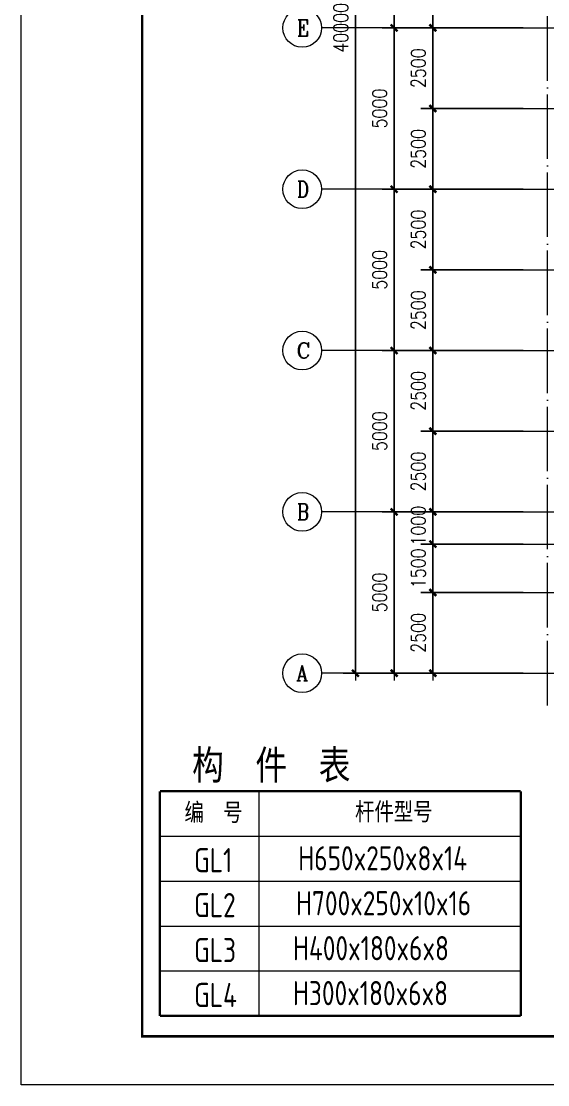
# Model space of a CAD drawing. Header units: millimetres. Extents: x 19781 to 898973, y -947928 to -267362.
# Drawn here: x 431826 to 448142, y -383529 to -350569 of the extents above; entities that cross this region are included whole.
import ezdxf

# ---------------------------------------------------------------- set-up
doc = ezdxf.new("R2010")
doc.units = ezdxf.units.MM
doc.header["$LTSCALE"] = 100
doc.linetypes.add('DOTE', pattern=[2.42, 2, -0.2, 0.02, -0.2])
doc.layers.get('0').update_dxf_attribs({"lineweight": 18})
for name, color, linetype, lineweight in [('AXIS', 3, 'Continuous', 18), ('AXIS_TEXT', 7, 'Continuous', 18), ('BORDER', 7, 'Continuous', 18), ('DOTE', 1, 'DOTE', 18), ('PUB_TEXT', 7, 'Continuous', 18)]:
    doc.layers.add(name, color=color, linetype=linetype, lineweight=lineweight)
doc.styles.add('-宋体', font='')
doc.styles.add('_TCH_AXIS', font='complex.shx', dxfattribs={"bigfont": 'gbcbig.shx'})
doc.styles.add('COMPLEX', font='complex.shx', dxfattribs={"bigfont": 'gbcbig.shx'})
doc.styles.add('dim_font', font='simplex.shx', dxfattribs={"width": 0.8, "bigfont": 'gbcbig.shx'})
doc.styles.add('TSSD_REIN', font='tssdeng.shx', dxfattribs={"width": 0.7, "bigfont": 'hztxt.shx'})
doc.styles.get('-宋体').set_extended_font_data('宋体')
doc.dimstyles.new('DIMN150', dxfattribs={"dimscale": 1.5, "dimtxt": 300, "dimasz": 1, "dimexe": 250, "dimexo": 300, "dimgap": 150, "dimtad": 1, "dimdec": 0, "dimzin": 0, "dimdsep": 46, "dimtxsty": 'dim_font', "dimblk": '_CAXARROW', "dimcen": 0.09, "dimdle": 2, "dimclrt": 7, "dimadec": 0, "dimazin": 0, "dimtfac": 1, "dimtdec": 0, "dimtix": 1, "dimtmove": 2, "dimatfit": 3, "dimfxl": 1, "dimtolj": 1, "dimtzin": 0, "dimarcsym": 0})

# ---------------------------------------------------------------- blocks, each defined once
blk = doc.blocks.new('_AXISO')
blk.add_circle((0, 0), 0.5)
at = {"layer": 'AXIS_TEXT', "style": 'COMPLEX', "width": 1.04167}
blk.add_attdef('A', (-0.25, -0.28), '', height=0.56, dxfattribs=at)
blk = doc.blocks.new('_DIMX')
blk.add_line((-150, 0), (150, 0))
blk.add_lwpolyline([(-70, -70, 50, 50, 0), (70, 70, 50, 50, 0)], format="xyseb")
blk = doc.blocks.new('*X133')
at = {"layer": 'AXIS', "color": 0, "lineweight": -2, "transparency": 16777216}
for p, q in [((446382, -330774), (441807, -330774)), ((442182, -370772), (442182, -330775)), ((446382, -370774), (441807, -370774))]:
    blk.add_line(p, q, dxfattribs=at)
at = {"layer": 'AXIS', "color": 0, "lineweight": -2, "transparency": 16777216, "xscale": 1.5, "yscale": 1.5, "zscale": 1.5}
for p, rotation in [((442182, -330774), 90), ((442182, -370774), 270)]:
    blk.add_blockref('_DIMX', p, dxfattribs=dict(at, rotation=rotation))
at = {"layer": 'AXIS', "color": 7, "transparency": 16777216, "insert": (441732, -350774), "char_height": 450, "width": 4834.29, "attachment_point": 5, "rotation": 90, "style": 'dim_font'}
blk.add_mtext('40000', dxfattribs=at)
blk = doc.blocks.new('_CAXARROW')
blk.add_hatch(color=0).paths.add_polyline_path([(0, 0), (-1, 0.125), (-1, -0.125)], flags=0)
blk = doc.blocks.new('*X137')
at = {"layer": 'AXIS', "color": 0, "lineweight": -2, "transparency": 16777216}
for p, q in [((446682, -345774), (443007, -345774)), ((443382, -350772), (443382, -345775)), ((446682, -350774), (443007, -350774))]:
    blk.add_line(p, q, dxfattribs=at)
at = {"layer": 'AXIS', "color": 0, "lineweight": -2, "transparency": 16777216, "xscale": 1.5, "yscale": 1.5, "zscale": 1.5}
for p, rotation in [((443382, -345774), 90), ((443382, -350774), 270)]:
    blk.add_blockref('_DIMX', p, dxfattribs=dict(at, rotation=rotation))
at = {"layer": 'AXIS', "color": 7, "transparency": 16777216, "insert": (442932, -348274), "char_height": 450, "width": 3805.71, "attachment_point": 5, "rotation": 90, "style": 'dim_font'}
blk.add_mtext('5000', dxfattribs=at)
blk = doc.blocks.new('*X138')
at = {"layer": 'AXIS', "color": 0, "lineweight": -2, "transparency": 16777216}
for p, q in [((446682, -350774), (443007, -350774)), ((443382, -355772), (443382, -350775)), ((446682, -355774), (443007, -355774))]:
    blk.add_line(p, q, dxfattribs=at)
at = {"layer": 'AXIS', "color": 0, "lineweight": -2, "transparency": 16777216, "xscale": 1.5, "yscale": 1.5, "zscale": 1.5}
for p, rotation in [((443382, -350774), 90), ((443382, -355774), 270)]:
    blk.add_blockref('_DIMX', p, dxfattribs=dict(at, rotation=rotation))
at = {"layer": 'AXIS', "color": 7, "transparency": 16777216, "insert": (442932, -353274), "char_height": 450, "width": 3805.71, "attachment_point": 5, "rotation": 90, "style": 'dim_font'}
blk.add_mtext('5000', dxfattribs=at)
blk = doc.blocks.new('*X139')
at = {"layer": 'AXIS', "color": 0, "lineweight": -2, "transparency": 16777216}
for p, q in [((446682, -355774), (443007, -355774)), ((443382, -360772), (443382, -355775)), ((446682, -360774), (443007, -360774))]:
    blk.add_line(p, q, dxfattribs=at)
at = {"layer": 'AXIS', "color": 0, "lineweight": -2, "transparency": 16777216, "xscale": 1.5, "yscale": 1.5, "zscale": 1.5}
for p, rotation in [((443382, -355774), 90), ((443382, -360774), 270)]:
    blk.add_blockref('_DIMX', p, dxfattribs=dict(at, rotation=rotation))
at = {"layer": 'AXIS', "color": 7, "transparency": 16777216, "insert": (442932, -358274), "char_height": 450, "width": 3805.71, "attachment_point": 5, "rotation": 90, "style": 'dim_font'}
blk.add_mtext('5000', dxfattribs=at)
blk = doc.blocks.new('*X140')
at = {"layer": 'AXIS', "color": 0, "lineweight": -2, "transparency": 16777216}
for p, q in [((446682, -360774), (443007, -360774)), ((443382, -365772), (443382, -360775)), ((446682, -365774), (443007, -365774))]:
    blk.add_line(p, q, dxfattribs=at)
at = {"layer": 'AXIS', "color": 0, "lineweight": -2, "transparency": 16777216, "xscale": 1.5, "yscale": 1.5, "zscale": 1.5}
for p, rotation in [((443382, -360774), 90), ((443382, -365774), 270)]:
    blk.add_blockref('_DIMX', p, dxfattribs=dict(at, rotation=rotation))
at = {"layer": 'AXIS', "color": 7, "transparency": 16777216, "insert": (442932, -363274), "char_height": 450, "width": 3805.71, "attachment_point": 5, "rotation": 90, "style": 'dim_font'}
blk.add_mtext('5000', dxfattribs=at)
blk = doc.blocks.new('*X141')
at = {"layer": 'AXIS', "color": 0, "lineweight": -2, "transparency": 16777216}
for p, q in [((446682, -365774), (443007, -365774)), ((443382, -370772), (443382, -365775)), ((446682, -370774), (443007, -370774))]:
    blk.add_line(p, q, dxfattribs=at)
at = {"layer": 'AXIS', "color": 0, "lineweight": -2, "transparency": 16777216, "xscale": 1.5, "yscale": 1.5, "zscale": 1.5}
for p, rotation in [((443382, -365774), 90), ((443382, -370774), 270)]:
    blk.add_blockref('_DIMX', p, dxfattribs=dict(at, rotation=rotation))
at = {"layer": 'AXIS', "color": 7, "transparency": 16777216, "insert": (442932, -368274), "char_height": 450, "width": 3805.71, "attachment_point": 5, "rotation": 90, "style": 'dim_font'}
blk.add_mtext('5000', dxfattribs=at)
blk = doc.blocks.new('*X170')
at = {"layer": 'AXIS', "color": 0, "lineweight": -2, "transparency": 16777216}
for p, q in [((447382, -365774), (444207, -365774)), ((444582, -366772), (444582, -365775)), ((447382, -366774), (444207, -366774))]:
    blk.add_line(p, q, dxfattribs=at)
at = {"layer": 'AXIS', "color": 0, "lineweight": -2, "transparency": 16777216, "xscale": 1.5, "yscale": 1.5, "zscale": 1.5}
for p, rotation in [((444582, -365774), 90), ((444582, -366774), 270)]:
    blk.add_blockref('_DIMX', p, dxfattribs=dict(at, rotation=rotation))
at = {"layer": 'AXIS', "color": 7, "transparency": 16777216, "insert": (444132, -366203), "char_height": 450, "width": 3651.43, "attachment_point": 5, "rotation": 90, "style": 'dim_font'}
blk.add_mtext('1000', dxfattribs=at)
blk = doc.blocks.new('*X171')
at = {"layer": 'AXIS', "color": 0, "lineweight": -2, "transparency": 16777216}
for p, q in [((447382, -368274), (444207, -368274)), ((444582, -370772), (444582, -368275)), ((447382, -370774), (444207, -370774))]:
    blk.add_line(p, q, dxfattribs=at)
at = {"layer": 'AXIS', "color": 0, "lineweight": -2, "transparency": 16777216, "xscale": 1.5, "yscale": 1.5, "zscale": 1.5}
for p, rotation in [((444582, -368274), 90), ((444582, -370774), 270)]:
    blk.add_blockref('_DIMX', p, dxfattribs=dict(at, rotation=rotation))
at = {"layer": 'AXIS', "color": 7, "transparency": 16777216, "insert": (444132, -369524), "char_height": 450, "width": 3805.71, "attachment_point": 5, "rotation": 90, "style": 'dim_font'}
blk.add_mtext('2500', dxfattribs=at)
blk = doc.blocks.new('*X172')
at = {"layer": 'AXIS', "color": 0, "lineweight": -2, "transparency": 16777216}
for p, q in [((447382, -360774), (444207, -360774)), ((444582, -363272), (444582, -360775)), ((447382, -363274), (444207, -363274))]:
    blk.add_line(p, q, dxfattribs=at)
at = {"layer": 'AXIS', "color": 0, "lineweight": -2, "transparency": 16777216, "xscale": 1.5, "yscale": 1.5, "zscale": 1.5}
for p, rotation in [((444582, -360774), 90), ((444582, -363274), 270)]:
    blk.add_blockref('_DIMX', p, dxfattribs=dict(at, rotation=rotation))
at = {"layer": 'AXIS', "color": 7, "transparency": 16777216, "insert": (444132, -362024), "char_height": 450, "width": 3805.71, "attachment_point": 5, "rotation": 90, "style": 'dim_font'}
blk.add_mtext('2500', dxfattribs=at)
blk = doc.blocks.new('*X173')
at = {"layer": 'AXIS', "color": 0, "lineweight": -2, "transparency": 16777216}
for p, q in [((447382, -363274), (444207, -363274)), ((444582, -365772), (444582, -363275)), ((447382, -365774), (444207, -365774))]:
    blk.add_line(p, q, dxfattribs=at)
at = {"layer": 'AXIS', "color": 0, "lineweight": -2, "transparency": 16777216, "xscale": 1.5, "yscale": 1.5, "zscale": 1.5}
for p, rotation in [((444582, -363274), 90), ((444582, -365774), 270)]:
    blk.add_blockref('_DIMX', p, dxfattribs=dict(at, rotation=rotation))
at = {"layer": 'AXIS', "color": 7, "transparency": 16777216, "insert": (444132, -364524), "char_height": 450, "width": 3805.71, "attachment_point": 5, "rotation": 90, "style": 'dim_font'}
blk.add_mtext('2500', dxfattribs=at)
blk = doc.blocks.new('*X174')
at = {"layer": 'AXIS', "color": 0, "lineweight": -2, "transparency": 16777216}
for p, q in [((447382, -355774), (444207, -355774)), ((444582, -358272), (444582, -355775)), ((447382, -358274), (444207, -358274))]:
    blk.add_line(p, q, dxfattribs=at)
at = {"layer": 'AXIS', "color": 0, "lineweight": -2, "transparency": 16777216, "xscale": 1.5, "yscale": 1.5, "zscale": 1.5}
for p, rotation in [((444582, -355774), 90), ((444582, -358274), 270)]:
    blk.add_blockref('_DIMX', p, dxfattribs=dict(at, rotation=rotation))
at = {"layer": 'AXIS', "color": 7, "transparency": 16777216, "insert": (444132, -357024), "char_height": 450, "width": 3805.71, "attachment_point": 5, "rotation": 90, "style": 'dim_font'}
blk.add_mtext('2500', dxfattribs=at)
blk = doc.blocks.new('*X175')
at = {"layer": 'AXIS', "color": 0, "lineweight": -2, "transparency": 16777216}
for p, q in [((447382, -358274), (444207, -358274)), ((444582, -360772), (444582, -358275)), ((447382, -360774), (444207, -360774))]:
    blk.add_line(p, q, dxfattribs=at)
at = {"layer": 'AXIS', "color": 0, "lineweight": -2, "transparency": 16777216, "xscale": 1.5, "yscale": 1.5, "zscale": 1.5}
for p, rotation in [((444582, -358274), 90), ((444582, -360774), 270)]:
    blk.add_blockref('_DIMX', p, dxfattribs=dict(at, rotation=rotation))
at = {"layer": 'AXIS', "color": 7, "transparency": 16777216, "insert": (444132, -359524), "char_height": 450, "width": 3805.71, "attachment_point": 5, "rotation": 90, "style": 'dim_font'}
blk.add_mtext('2500', dxfattribs=at)
blk = doc.blocks.new('*X176')
at = {"layer": 'AXIS', "color": 0, "lineweight": -2, "transparency": 16777216}
for p, q in [((447382, -350774), (444207, -350774)), ((444582, -353272), (444582, -350775)), ((447382, -353274), (444207, -353274))]:
    blk.add_line(p, q, dxfattribs=at)
at = {"layer": 'AXIS', "color": 0, "lineweight": -2, "transparency": 16777216, "xscale": 1.5, "yscale": 1.5, "zscale": 1.5}
for p, rotation in [((444582, -350774), 90), ((444582, -353274), 270)]:
    blk.add_blockref('_DIMX', p, dxfattribs=dict(at, rotation=rotation))
at = {"layer": 'AXIS', "color": 7, "transparency": 16777216, "insert": (444132, -352024), "char_height": 450, "width": 3805.71, "attachment_point": 5, "rotation": 90, "style": 'dim_font'}
blk.add_mtext('2500', dxfattribs=at)
blk = doc.blocks.new('*X177')
at = {"layer": 'AXIS', "color": 0, "lineweight": -2, "transparency": 16777216}
for p, q in [((447382, -353274), (444207, -353274)), ((444582, -355772), (444582, -353275)), ((447382, -355774), (444207, -355774))]:
    blk.add_line(p, q, dxfattribs=at)
at = {"layer": 'AXIS', "color": 0, "lineweight": -2, "transparency": 16777216, "xscale": 1.5, "yscale": 1.5, "zscale": 1.5}
for p, rotation in [((444582, -353274), 90), ((444582, -355774), 270)]:
    blk.add_blockref('_DIMX', p, dxfattribs=dict(at, rotation=rotation))
at = {"layer": 'AXIS', "color": 7, "transparency": 16777216, "insert": (444132, -354524), "char_height": 450, "width": 3805.71, "attachment_point": 5, "rotation": 90, "style": 'dim_font'}
blk.add_mtext('2500', dxfattribs=at)
blk = doc.blocks.new('*X179')
at = {"layer": 'AXIS', "color": 0, "lineweight": -2, "transparency": 16777216}
for p, q in [((447382, -348274), (444207, -348274)), ((444582, -350772), (444582, -348275)), ((447382, -350774), (444207, -350774))]:
    blk.add_line(p, q, dxfattribs=at)
at = {"layer": 'AXIS', "color": 0, "lineweight": -2, "transparency": 16777216, "xscale": 1.5, "yscale": 1.5, "zscale": 1.5}
for p, rotation in [((444582, -348274), 90), ((444582, -350774), 270)]:
    blk.add_blockref('_DIMX', p, dxfattribs=dict(at, rotation=rotation))
at = {"layer": 'AXIS', "color": 7, "transparency": 16777216, "insert": (444132, -349524), "char_height": 450, "width": 3805.71, "attachment_point": 5, "rotation": 90, "style": 'dim_font'}
blk.add_mtext('2500', dxfattribs=at)
blk = doc.blocks.new('*X457')
at = {"layer": 'AXIS', "color": 0, "lineweight": -2, "transparency": 16777216}
for p, q in [((447382, -366774), (444207, -366774)), ((444582, -366772), (444582, -366771)), ((444582, -368274), (444582, -366774)), ((447382, -368274), (444207, -368274)), ((444582, -368275), (444582, -368277))]:
    blk.add_line(p, q, dxfattribs=at)
at = {"layer": 'AXIS', "color": 0, "lineweight": -2, "transparency": 16777216, "xscale": 1.5, "yscale": 1.5, "zscale": 1.5}
for p, rotation in [((444582, -366774), 270), ((444582, -368274), 90)]:
    blk.add_blockref('_DIMX', p, dxfattribs=dict(at, rotation=rotation))
at = {"layer": 'AXIS', "color": 7, "transparency": 16777216, "insert": (444132, -367524), "char_height": 450, "width": 3651.43, "attachment_point": 5, "rotation": 90, "style": 'dim_font'}
blk.add_mtext('1500', dxfattribs=at)

msp = doc.modelspace()

# ---------------------------------------------------------------- linework, layer by layer
at = {"layer": 'AXIS'}
for p, q in [((447132, -350774), (441132, -350774)), ((447132, -355774), (441132, -355774)), ((447132, -360774), (441132, -360774)), ((447132, -365774), (441132, -365774)), ((447132, -370774), (441132, -370774))]:
    msp.add_line(p, q, dxfattribs=at)
at = {"layer": 'BORDER'}
msp.add_lwpolyline([(431826, -383529.47), (431826, -320529.47), (565476, -320529.47), (565476, -383529.47)], close=True, dxfattribs=at)
msp.add_lwpolyline([(435576, -382029.47, 75, 75, 0), (435576, -322029.47, 75, 75, 0), (563976, -322029.47, 75, 75, 0), (563976, -382029.47, 75, 75, 0)], format="xyseb", close=True, dxfattribs=at)
at = {"layer": 'DOTE', "linetype": 'DOTE', "ltscale": 10}
for p, q in [((448132, -371774), (448132, -329774)), ((447132, -350774), (547132, -350774)), ((447132, -353274), (547132, -353274)), ((447132, -355774), (547132, -355774)), ((447132, -358274), (547132, -358274)), ((447132, -360774), (547132, -360774)), ((447132, -363274), (547132, -363274)), ((447132, -365774), (547132, -365774)), ((447132, -366774), (462132, -366774)), ((447132, -368274), (539132, -368274)), ((447132, -370774), (547132, -370774))]:
    msp.add_line(p, q, dxfattribs=at)
at = {"layer": 'PUB_TEXT'}
for p, q in [((439196.5, -381396.95), (439196.5, -374431.64)), ((436124.09, -375824.7), (447304, -375824.7)), ((436124.09, -377217.77), (447304, -377217.77)), ((436124.09, -377217.77), (447304, -377217.77)), ((436124.09, -377217.77), (447304, -377217.77)), ((436124.09, -377217.77), (447304, -377217.77)), ((436124.09, -377217.77), (447304, -377217.77)), ((436124.09, -377217.77), (447304, -377217.77)), ((436124.09, -377217.77), (447304, -377217.77)), ((436124.09, -378610.83), (447304, -378610.83)), ((436124.09, -380003.89), (447304, -380003.89))]:
    msp.add_line(p, q, dxfattribs=at)
for points in [[(436124.09, -381396.95, 73.6, 73.6, 0), (436124.09, -374431.64, 73.6, 73.6, 0)], [(436124.09, -374431.64, 73.6, 73.6, 0), (447304, -374431.64, 73.6, 73.6, 0)], [(447304, -381396.95, 73.6, 73.6, 0), (447304, -374431.64, 73.6, 73.6, 0)], [(436124.09, -381396.95, 73.6, 73.6, 0), (447304, -381396.95, 73.6, 73.6, 0)]]:
    msp.add_lwpolyline(points, format="xyseb", dxfattribs=at)

# ---------------------------------------------------------------- block references
at = {"layer": 'AXIS'}
ref = msp.add_blockref('_AXISO', (440532, -350774), dxfattribs=dict(at, xscale=1200, yscale=1200, zscale=1200))
ref.add_attrib('A', 'E', (440375.36, -351027.04), dxfattribs={"layer": 'AXIS_TEXT', "height": 506.08, "style": '_TCH_AXIS', "width": 0.8125})
ref = msp.add_blockref('_AXISO', (440532, -355774), dxfattribs=dict(at, xscale=1200, yscale=1200, zscale=1200))
ref.add_attrib('A', 'D', (440367.61, -356020.59), dxfattribs={"layer": 'AXIS_TEXT', "height": 493.19, "style": '_TCH_AXIS', "width": 0.823529})
ref = msp.add_blockref('_AXISO', (440532, -360774), dxfattribs=dict(at, xscale=1200, yscale=1200, zscale=1200))
ref.add_attrib('A', 'C', (440360.31, -361014.37), dxfattribs={"layer": 'AXIS_TEXT', "height": 480.75, "style": '_TCH_AXIS'})
ref = msp.add_blockref('_AXISO', (440532, -365774), dxfattribs=dict(at, xscale=1200, yscale=1200, zscale=1200))
ref.add_attrib('A', 'B', (440367.61, -366020.59), dxfattribs={"layer": 'AXIS_TEXT', "height": 493.19, "style": '_TCH_AXIS', "width": 0.823529})
ref = msp.add_blockref('_AXISO', (440532, -370774), dxfattribs=dict(at, xscale=1200, yscale=1200, zscale=1200))
ref.add_attrib('A', 'A', (440353.43, -371008.37), dxfattribs={"layer": 'AXIS_TEXT', "height": 468.75, "style": '_TCH_AXIS', "width": 0.888889})

# ---------------------------------------------------------------- texts
at = {"layer": 'PUB_TEXT', "width": 0.8}
for s, height, style, p in [('杆件型号', 550, '-宋体', (442170.85, -375336.87)), ('GL1', 750.037, 'TSSD_REIN', (437181.7, -376944.16)), ('H650x250x8x14', 750.0375, 'TSSD_REIN', (440408.95, -376886.56)), ('GL2', 750.037, 'TSSD_REIN', (437181.7, -378337.22)), ('H700x250x10x16', 750.0375, 'TSSD_REIN', (440340.72, -378279.62)), ('GL3', 750.037, 'TSSD_REIN', (437181.7, -379730.29)), ('H400x180x6x8', 750.0375, 'TSSD_REIN', (440245.64, -379672.68)), ('H300x180x6x8', 750.0375, 'TSSD_REIN', (440245.64, -381065.74)), ('GL4', 750.037, 'TSSD_REIN', (437181.7, -381123.35))]:
    msp.add_text(s, height=height, dxfattribs=dict(at, style=style)).set_placement(p)
at = {"layer": 'PUB_TEXT', "attachment_point": 7, "style": '-宋体'}
for s, insert, char_height, width in [('{\\W0.8;构  件  表}', (437121.75, -374166.76), 900, 7530), ('{\\W0.8;编  号}', (436884.56, -375416.31), 550, 2713.3333)]:
    msp.add_mtext(s, dxfattribs=dict(at, insert=insert, char_height=char_height, width=width))

# ---------------------------------------------------------------- dimensions: what is measured, and where the dimension line sits
at = {"layer": 'AXIS'}
for base, p1, p2, picture, middle in [((442182, -330774), (446832, -370774), (446832, -330774), '*X133', (441732, -350774)), ((443382, -345774), (447132, -350774), (447132, -345774), '*X137', (442932, -348274)), ((444582, -348274), (447832, -350774), (447832, -348274), '*X179', (444132, -349524)), ((444582, -350774), (447832, -353274), (447832, -350774), '*X176', (444132, -352024)), ((443382, -350774), (447132, -355774), (447132, -350774), '*X138', (442932, -353274)), ((444582, -353274), (447832, -355774), (447832, -353274), '*X177', (444132, -354524)), ((444582, -355774), (447832, -358274), (447832, -355774), '*X174', (444132, -357024)), ((443382, -355774), (447132, -360774), (447132, -355774), '*X139', (442932, -358274)), ((444582, -358274), (447832, -360774), (447832, -358274), '*X175', (444132, -359524)), ((444582, -360774), (447832, -363274), (447832, -360774), '*X172', (444132, -362024)), ((443382, -360774), (447132, -365774), (447132, -360774), '*X140', (442932, -363274)), ((444582, -363274), (447832, -365774), (447832, -363274), '*X173', (444132, -364524)), ((443382, -365774), (447132, -370774), (447132, -365774), '*X141', (442932, -368274)), ((444582, -366774), (447832, -368274), (447832, -366774), '*X457', (444132, -367524)), ((444582, -368274), (447832, -370774), (447832, -368274), '*X171', (444132, -369524))]:
    dim = msp.add_linear_dim(base=base, p1=p1, p2=p2, angle=90, dimstyle='DIMN150', override={"dimsah": 1, "dimtzin": 0}, dxfattribs=at)
    dim.commit()
    dim.dimension.update_dxf_attribs({"geometry": picture, "text_midpoint": middle})
dim = msp.add_linear_dim(base=(444582, -365774), p1=(447832, -366774), p2=(447832, -365774), angle=90, dimstyle='DIMN150', override={"dimsah": 1, "dimtzin": 0}, dxfattribs=at)
dim.commit()
dim.dimension.update_dxf_attribs({"geometry": '*X170', "text_midpoint": (444132, -366203), "dimtype": 160})

doc.saveas('drawing.dxf')
